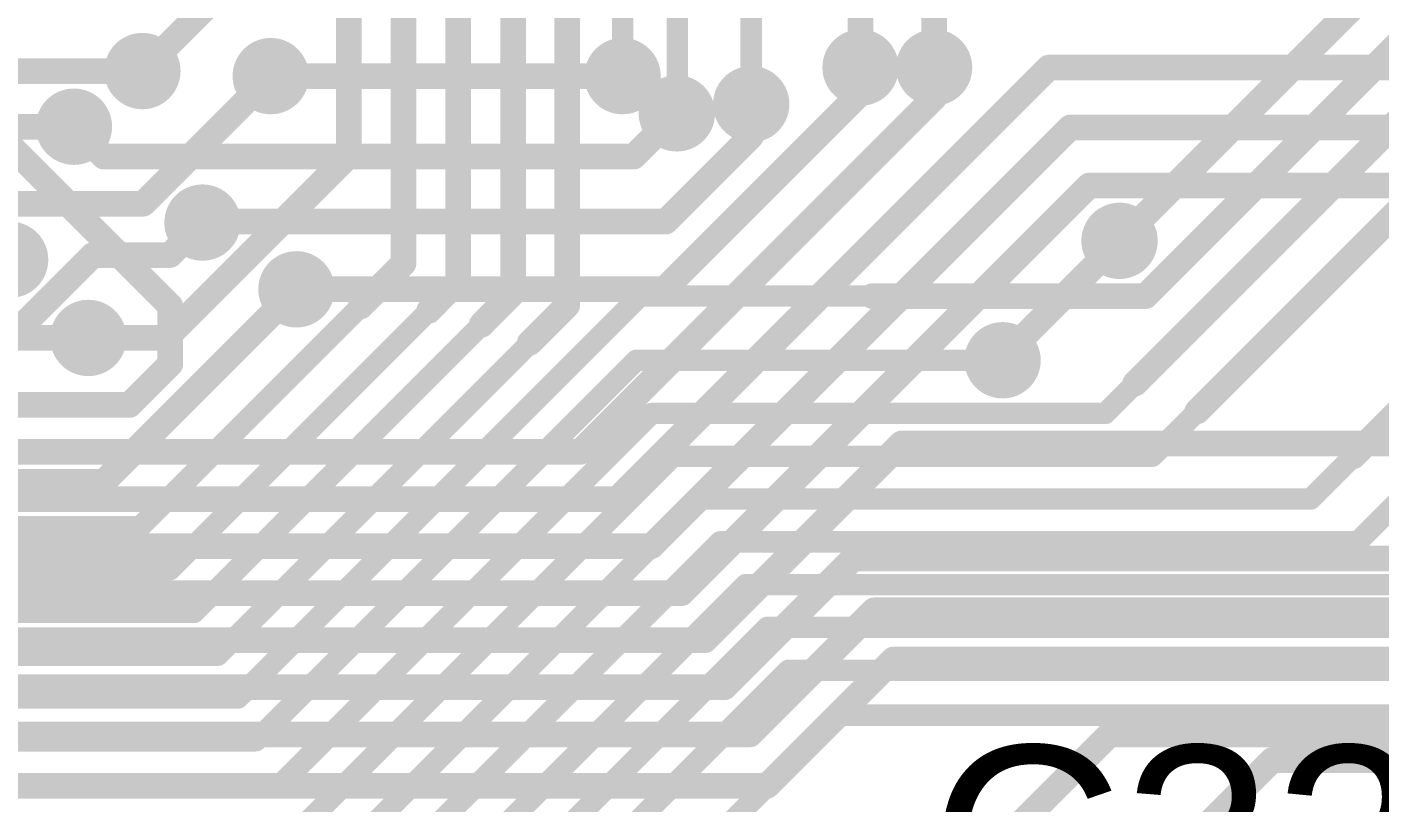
# Model space of a CAD drawing. Header units: millimetres. Extents: x -0.39 to 4.37, y -0.38 to 3.54.
# Drawn here: x 1.6231 to 1.9392, y 0.649 to 0.8303 of the extents above; entities that cross this region are included whole.
import ezdxf

# ---------------------------------------------------------------- set-up
doc = ezdxf.new("R2010")
doc.units = ezdxf.units.MM
doc.header["$MEASUREMENT"] = 0
for name, color, linetype in [('BottomLayer', 5, 'Continuous'), ('BottomSolder', 6, 'Continuous'), ('TopLayer', 1, 'Continuous'), ('TopOverlay', 2, 'Continuous'), ('TopSolder', 216, 'Continuous'), ('ViaHoleLayer', 16, 'Continuous')]:
    doc.layers.add(name, color=color, linetype=linetype)
doc.styles.add('Arial', font='', dxfattribs={"height": 0.2})
doc.styles.get('Arial').set_extended_font_data('Arial')

msp = doc.modelspace()

# ---------------------------------------------------------------- hatches: boundary and pattern name
at = {"layer": 'BottomLayer'}
h = msp.add_hatch(color=5, dxfattribs=at)
edge = h.paths.add_edge_path()
edge.add_arc((1.8178225, 0.8208222), 0.0049212, 0, 360)
h = msp.add_hatch(color=5, dxfattribs=at)
edge = h.paths.add_edge_path()
edge.add_arc((1.835, 0.8208222), 0.0049212, 0, 360)
h = msp.add_hatch(color=5, dxfattribs=at)
edge = h.paths.add_edge_path()
edge.add_arc((1.65, 0.82), 0.0049212, 0, 360)
h = msp.add_hatch(color=5, dxfattribs=at)
edge = h.paths.add_edge_path()
edge.add_arc((1.68, 0.8188222), 0.0049212, 0, 360)
h = msp.add_hatch(color=5, dxfattribs=at)
edge = h.paths.add_edge_path()
edge.add_arc((1.7621928, 0.8188222), 0.0049212, 0, 360)
h = msp.add_hatch(color=5, dxfattribs=at)
edge = h.paths.add_edge_path()
edge.add_arc((1.7922648, 0.8122648), 0.0049212, 0, 360)
h = msp.add_hatch(color=5, dxfattribs=at)
edge = h.paths.add_edge_path()
edge.add_arc((1.7748856, 0.8101189), 0.0049212, 0, 360)
h = msp.add_hatch(color=5, dxfattribs=at)
edge = h.paths.add_edge_path()
edge.add_arc((1.634, 0.807), 0.0049212, 0, 360)
h = msp.add_hatch(color=5, dxfattribs=at)
edge = h.paths.add_edge_path()
edge.add_arc((1.6640479, 0.7845967), 0.0049212, 0, 360)
h = msp.add_hatch(color=5, dxfattribs=at)
edge = h.paths.add_edge_path()
edge.add_arc((1.8783328, 0.7803324), 0.0049212, 0, 360)
h = msp.add_hatch(color=5, dxfattribs=at)
edge = h.paths.add_edge_path()
edge.add_arc((1.61909, 0.7759099), 0.0049212, 0, 360)
h = msp.add_hatch(color=5, dxfattribs=at)
edge = h.paths.add_edge_path()
edge.add_arc((1.686, 0.769), 0.0049212, 0, 360)
h = msp.add_hatch(color=5, dxfattribs=at)
edge = h.paths.add_edge_path()
edge.add_arc((1.6373634, 0.7576365), 0.0049212, 0, 360)
h = msp.add_hatch(color=5, dxfattribs=at)
edge = h.paths.add_edge_path()
edge.add_arc((1.851, 0.7524213), 0.0049212, 0, 360)
at = {"layer": 'BottomSolder'}
h = msp.add_hatch(color=6, dxfattribs=at)
edge = h.paths.add_edge_path()
edge.add_arc((1.65, 0.82), 0.0089212, 0, 360)
h = msp.add_hatch(color=6, dxfattribs=at)
edge = h.paths.add_edge_path()
edge.add_arc((1.8178225, 0.8208222), 0.0089212, 0, 360)
h = msp.add_hatch(color=6, dxfattribs=at)
edge = h.paths.add_edge_path()
edge.add_arc((1.835, 0.8208222), 0.0089212, 0, 360)
h = msp.add_hatch(color=6, dxfattribs=at)
edge = h.paths.add_edge_path()
edge.add_arc((1.68, 0.8188222), 0.0089212, 0, 360)
h = msp.add_hatch(color=6, dxfattribs=at)
edge = h.paths.add_edge_path()
edge.add_arc((1.7621928, 0.8188222), 0.0089212, 0, 360)
h = msp.add_hatch(color=6, dxfattribs=at)
edge = h.paths.add_edge_path()
edge.add_arc((1.7748856, 0.8101189), 0.0089212, 0, 360)
h = msp.add_hatch(color=6, dxfattribs=at)
edge = h.paths.add_edge_path()
edge.add_arc((1.7922648, 0.8122648), 0.0089212, 0, 360)
h = msp.add_hatch(color=6, dxfattribs=at)
edge = h.paths.add_edge_path()
edge.add_arc((1.634, 0.807), 0.0089212, 0, 360)
h = msp.add_hatch(color=6, dxfattribs=at)
edge = h.paths.add_edge_path()
edge.add_arc((1.6640479, 0.7845967), 0.0089212, 0, 360)
h = msp.add_hatch(color=6, dxfattribs=at)
edge = h.paths.add_edge_path()
edge.add_arc((1.8783328, 0.7803324), 0.0089212, 0, 360)
h = msp.add_hatch(color=6, dxfattribs=at)
edge = h.paths.add_edge_path()
edge.add_arc((1.61909, 0.7759099), 0.0089212, 0, 360)
h = msp.add_hatch(color=6, dxfattribs=at)
edge = h.paths.add_edge_path()
edge.add_arc((1.686, 0.769), 0.0089212, 0, 360)
h = msp.add_hatch(color=6, dxfattribs=at)
edge = h.paths.add_edge_path()
edge.add_arc((1.6373634, 0.7576365), 0.0089212, 0, 360)
h = msp.add_hatch(color=6, dxfattribs=at)
edge = h.paths.add_edge_path()
edge.add_arc((1.851, 0.7524213), 0.0089212, 0, 360)
at = {"layer": 'TopLayer'}
h = msp.add_hatch(color=1, dxfattribs=at)
edge = h.paths.add_edge_path()
edge.add_arc((1.8178225, 0.8208222), 0.0049212, 0, 360)
h = msp.add_hatch(color=1, dxfattribs=at)
edge = h.paths.add_edge_path()
edge.add_arc((1.835, 0.8208222), 0.0049212, 0, 360)
h = msp.add_hatch(color=1, dxfattribs=at)
edge = h.paths.add_edge_path()
edge.add_arc((1.65, 0.82), 0.0049212, 0, 360)
h = msp.add_hatch(color=1, dxfattribs=at)
edge = h.paths.add_edge_path()
edge.add_arc((1.68, 0.8188222), 0.0049212, 0, 360)
h = msp.add_hatch(color=1, dxfattribs=at)
edge = h.paths.add_edge_path()
edge.add_arc((1.7621928, 0.8188222), 0.0049212, 0, 360)
h = msp.add_hatch(color=1, dxfattribs=at)
edge = h.paths.add_edge_path()
edge.add_arc((1.7922648, 0.8122648), 0.0049212, 0, 360)
h = msp.add_hatch(color=1, dxfattribs=at)
edge = h.paths.add_edge_path()
edge.add_arc((1.7748856, 0.8101189), 0.0049212, 0, 360)
h = msp.add_hatch(color=1, dxfattribs=at)
edge = h.paths.add_edge_path()
edge.add_arc((1.634, 0.807), 0.0049212, 0, 360)
h = msp.add_hatch(color=1, dxfattribs=at)
edge = h.paths.add_edge_path()
edge.add_arc((1.6640479, 0.7845967), 0.0049212, 0, 360)
h = msp.add_hatch(color=1, dxfattribs=at)
edge = h.paths.add_edge_path()
edge.add_arc((1.8783328, 0.7803324), 0.0049212, 0, 360)
h = msp.add_hatch(color=1, dxfattribs=at)
edge = h.paths.add_edge_path()
edge.add_arc((1.61909, 0.7759099), 0.0049212, 0, 360)
h = msp.add_hatch(color=1, dxfattribs=at)
edge = h.paths.add_edge_path()
edge.add_arc((1.686, 0.769), 0.0049212, 0, 360)
h = msp.add_hatch(color=1, dxfattribs=at)
edge = h.paths.add_edge_path()
edge.add_arc((1.6373634, 0.7576365), 0.0049212, 0, 360)
h = msp.add_hatch(color=1, dxfattribs=at)
edge = h.paths.add_edge_path()
edge.add_arc((1.851, 0.7524213), 0.0049212, 0, 360)
at = {"layer": 'TopSolder'}
h = msp.add_hatch(color=216, dxfattribs=at)
edge = h.paths.add_edge_path()
edge.add_arc((1.65, 0.82), 0.0089212, 0, 360)
h = msp.add_hatch(color=216, dxfattribs=at)
edge = h.paths.add_edge_path()
edge.add_arc((1.8178225, 0.8208222), 0.0089212, 0, 360)
h = msp.add_hatch(color=216, dxfattribs=at)
edge = h.paths.add_edge_path()
edge.add_arc((1.835, 0.8208222), 0.0089212, 0, 360)
h = msp.add_hatch(color=216, dxfattribs=at)
edge = h.paths.add_edge_path()
edge.add_arc((1.68, 0.8188222), 0.0089212, 0, 360)
h = msp.add_hatch(color=216, dxfattribs=at)
edge = h.paths.add_edge_path()
edge.add_arc((1.7621928, 0.8188222), 0.0089212, 0, 360)
h = msp.add_hatch(color=216, dxfattribs=at)
edge = h.paths.add_edge_path()
edge.add_arc((1.7748856, 0.8101189), 0.0089212, 0, 360)
h = msp.add_hatch(color=216, dxfattribs=at)
edge = h.paths.add_edge_path()
edge.add_arc((1.7922648, 0.8122648), 0.0089212, 0, 360)
h = msp.add_hatch(color=216, dxfattribs=at)
edge = h.paths.add_edge_path()
edge.add_arc((1.634, 0.807), 0.0089212, 0, 360)
h = msp.add_hatch(color=216, dxfattribs=at)
edge = h.paths.add_edge_path()
edge.add_arc((1.6640479, 0.7845967), 0.0089212, 0, 360)
h = msp.add_hatch(color=216, dxfattribs=at)
edge = h.paths.add_edge_path()
edge.add_arc((1.8783328, 0.7803324), 0.0089212, 0, 360)
h = msp.add_hatch(color=216, dxfattribs=at)
edge = h.paths.add_edge_path()
edge.add_arc((1.61909, 0.7759099), 0.0089212, 0, 360)
h = msp.add_hatch(color=216, dxfattribs=at)
edge = h.paths.add_edge_path()
edge.add_arc((1.686, 0.769), 0.0089212, 0, 360)
h = msp.add_hatch(color=216, dxfattribs=at)
edge = h.paths.add_edge_path()
edge.add_arc((1.6373634, 0.7576365), 0.0089212, 0, 360)
h = msp.add_hatch(color=216, dxfattribs=at)
edge = h.paths.add_edge_path()
edge.add_arc((1.851, 0.7524213), 0.0089212, 0, 360)
at = {"layer": 'ViaHoleLayer'}
h = msp.add_hatch(color=16, dxfattribs=at)
edge = h.paths.add_edge_path()
edge.add_arc((1.65, 0.82), 0.003937, 0, 360)
h = msp.add_hatch(color=16, dxfattribs=at)
edge = h.paths.add_edge_path()
edge.add_arc((1.68, 0.8188222), 0.003937, 0, 360)
h = msp.add_hatch(color=16, dxfattribs=at)
edge = h.paths.add_edge_path()
edge.add_arc((1.7621928, 0.8188222), 0.003937, 0, 360)
h = msp.add_hatch(color=16, dxfattribs=at)
edge = h.paths.add_edge_path()
edge.add_arc((1.8178225, 0.8208222), 0.003937, 0, 360)
h = msp.add_hatch(color=16, dxfattribs=at)
edge = h.paths.add_edge_path()
edge.add_arc((1.835, 0.8208222), 0.003937, 0, 360)
h = msp.add_hatch(color=16, dxfattribs=at)
edge = h.paths.add_edge_path()
edge.add_arc((1.7922648, 0.8122648), 0.003937, 0, 360)
h = msp.add_hatch(color=16, dxfattribs=at)
edge = h.paths.add_edge_path()
edge.add_arc((1.7748856, 0.8101189), 0.003937, 0, 360)
h = msp.add_hatch(color=16, dxfattribs=at)
edge = h.paths.add_edge_path()
edge.add_arc((1.634, 0.807), 0.003937, 0, 360)
h = msp.add_hatch(color=16, dxfattribs=at)
edge = h.paths.add_edge_path()
edge.add_arc((1.6640479, 0.7845967), 0.003937, 0, 360)
h = msp.add_hatch(color=16, dxfattribs=at)
edge = h.paths.add_edge_path()
edge.add_arc((1.8783328, 0.7803324), 0.003937, 0, 360)
h = msp.add_hatch(color=16, dxfattribs=at)
edge = h.paths.add_edge_path()
edge.add_arc((1.686, 0.769), 0.003937, 0, 360)
h = msp.add_hatch(color=16, dxfattribs=at)
edge = h.paths.add_edge_path()
edge.add_arc((1.6373634, 0.7576365), 0.003937, 0, 360)
h = msp.add_hatch(color=16, dxfattribs=at)
edge = h.paths.add_edge_path()
edge.add_arc((1.851, 0.7524213), 0.003937, 0, 360)

# ---------------------------------------------------------------- linework, layer by layer
at = {"layer": 'BottomLayer', "const_width": 0.006}
for points in [[(1.65, 0.82), (1.667, 0.837)], [(1.7610003, 0.72), (1.8618225, 0.8208222)], [(1.8178225, 0.8148222), (1.8178225, 0.8208222)], [(1.835, 0.8137263), (1.835, 0.8208222)], [(1.8618225, 0.8208222), (2.0938223, 0.8208222)], [(1.68, 0.8188222), (1.7621928, 0.8188222)], [(1.7720003, 0.769), (1.8178225, 0.8148222)], [(1.7762737, 0.755), (1.835, 0.8137263)], [(1.7647667, 0.8), (1.7748856, 0.8101189)], [(1.7922648, 0.8048208), (1.7922648, 0.8122648)], [(1.634, 0.807), (1.641, 0.8)], [(1.7690003, 0.709), (1.8668225, 0.8068222)], [(1.8668225, 0.8068222), (2.0996447, 0.8068222)], [(1.618, 0.8036447), (1.6565149, 0.7651298)], [(1.7722662, 0.7848222), (1.7922648, 0.8048208)], [(1.641, 0.8), (1.7647667, 0.8)], [(1.7760003, 0.698), (1.871254, 0.7932537)], [(1.871254, 0.7932537), (2.1072537, 0.7932537)], [(1.6640479, 0.7845967), (1.6642734, 0.7848222)], [(1.6642734, 0.7848222), (1.7722662, 0.7848222)], [(1.851, 0.7529996), (1.8783328, 0.7803324)], [(1.686, 0.769), (1.7720003, 0.769)], [(1.6565149, 0.7515149), (1.6565149, 0.7651298)], [(1.4016368, 0.7576365), (1.6373634, 0.7576365)], [(1.7522736, 0.731), (1.7762736, 0.755)], [(1.7762736, 0.755), (1.7762737, 0.755)], [(1.851, 0.7524213), (1.851, 0.7529996)], [(1.647, 0.742), (1.6565149, 0.7515149)], [(1.405, 0.742), (1.647, 0.742)], [(1.411, 0.731), (1.7522736, 0.731)], [(1.7814437, 0.687), (1.8274437, 0.733)], [(1.8274437, 0.733), (1.957, 0.733)], [(1.419, 0.72), (1.7610003, 0.72)], [(1.4270003, 0.709), (1.7690003, 0.709)], [(1.786, 0.676), (1.8160787, 0.7060787)], [(1.8160787, 0.7060787), (1.9945224, 0.7060787)], [(1.4320003, 0.698), (1.7760003, 0.698)], [(1.792, 0.665), (1.821, 0.694)], [(1.821, 0.694), (2.0044437, 0.694)], [(1.4400003, 0.687), (1.7814437, 0.687)], [(1.796, 0.653), (1.8255001, 0.6825001)], [(1.8255001, 0.6825001), (2.0155001, 0.6825001)], [(1.4500003, 0.676), (1.786, 0.676)], [(1.506, 0.665), (1.792, 0.665)], [(1.851, 0.64), (1.876, 0.665)], [(1.876, 0.665), (2.242, 0.665)], [(1.517, 0.653), (1.796, 0.653)]]:
    msp.add_lwpolyline(points, dxfattribs=at)
at = {"layer": 'BottomLayer', "const_width": 0.003}
for points in [[(1.6485, 0.82, 1), (1.6515, 0.82, 1)], [(1.8163225, 0.8208222, 1), (1.8193225, 0.8208222, 1)], [(1.8335, 0.8208222, 1), (1.8365, 0.8208222, 1)], [(1.8603225, 0.8208222, 1), (1.8633225, 0.8208222, 1)], [(1.8603225, 0.8208222, 1), (1.8633225, 0.8208222, 1)], [(1.6785, 0.8188222, 1), (1.6815, 0.8188222, 1)], [(1.7606928, 0.8188222, 1), (1.7636928, 0.8188222, 1)], [(1.8163225, 0.8148222, 1), (1.8193225, 0.8148222, 1)], [(1.8163225, 0.8148222, 1), (1.8193225, 0.8148222, 1)], [(1.8335, 0.8137263, 1), (1.8365, 0.8137263, 1)], [(1.8335, 0.8137263, 1), (1.8365, 0.8137263, 1)], [(1.7733856, 0.8101189, 1), (1.7763856, 0.8101189, 1)], [(1.7907648, 0.8122648, 1), (1.7937648, 0.8122648, 1)], [(1.6325, 0.807, 1), (1.6355, 0.807, 1)], [(1.8653225, 0.8068222, 1), (1.8683225, 0.8068222, 1)], [(1.8653225, 0.8068222, 1), (1.8683225, 0.8068222, 1)], [(1.7907648, 0.8048208, 1), (1.7937648, 0.8048208, 1)], [(1.7907648, 0.8048208, 1), (1.7937648, 0.8048208, 1)], [(1.6395, 0.8, 1), (1.6425, 0.8, 1)], [(1.6395, 0.8, 1), (1.6425, 0.8, 1)], [(1.7632667, 0.8, 1), (1.7662667, 0.8, 1)], [(1.7632667, 0.8, 1), (1.7662667, 0.8, 1)], [(1.869754, 0.7932537, 1), (1.872754, 0.7932537, 1)], [(1.869754, 0.7932537, 1), (1.872754, 0.7932537, 1)], [(1.6625479, 0.7845967, 1), (1.6655479, 0.7845967, 1)], [(1.6627734, 0.7848222, 1), (1.6657734, 0.7848222, 1)], [(1.6627734, 0.7848222, 1), (1.6657734, 0.7848222, 1)], [(1.7707662, 0.7848222, 1), (1.7737662, 0.7848222, 1)], [(1.7707662, 0.7848222, 1), (1.7737662, 0.7848222, 1)], [(1.8768328, 0.7803324, 1), (1.8798328, 0.7803324, 1)], [(1.6845, 0.769, 1), (1.6875, 0.769, 1)], [(1.7705003, 0.769, 1), (1.7735003, 0.769, 1)], [(1.7705003, 0.769, 1), (1.7735003, 0.769, 1)], [(1.6550149, 0.7651298, 1), (1.6580149, 0.7651298, 1)], [(1.6550149, 0.7651298, 1), (1.6580149, 0.7651298, 1)], [(1.6358634, 0.7576365, 1), (1.6388634, 0.7576365, 1)], [(1.7747736, 0.755, 1), (1.7777736, 0.755, 1)], [(1.7747736, 0.755, 1), (1.7777736, 0.755, 1)], [(1.7747737, 0.755, 1), (1.7777737, 0.755, 1)], [(1.7747737, 0.755, 1), (1.7777737, 0.755, 1)], [(1.8495, 0.7529996, 1), (1.8525, 0.7529996, 1)], [(1.8495, 0.7529996, 1), (1.8525, 0.7529996, 1)], [(1.6550149, 0.7515149, 1), (1.6580149, 0.7515149, 1)], [(1.6550149, 0.7515149, 1), (1.6580149, 0.7515149, 1)], [(1.8495, 0.7524213, 1), (1.8525, 0.7524213, 1)], [(1.6455, 0.742, 1), (1.6485, 0.742, 1)], [(1.6455, 0.742, 1), (1.6485, 0.742, 1)], [(1.7507736, 0.731, 1), (1.7537736, 0.731, 1)], [(1.7507736, 0.731, 1), (1.7537736, 0.731, 1)], [(1.8259437, 0.733, 1), (1.8289437, 0.733, 1)], [(1.8259437, 0.733, 1), (1.8289437, 0.733, 1)], [(1.7595003, 0.72, 1), (1.7625003, 0.72, 1)], [(1.7595003, 0.72, 1), (1.7625003, 0.72, 1)], [(1.7675003, 0.709, 1), (1.7705003, 0.709, 1)], [(1.7675003, 0.709, 1), (1.7705003, 0.709, 1)], [(1.8145787, 0.7060787, 1), (1.8175787, 0.7060787, 1)], [(1.8145787, 0.7060787, 1), (1.8175787, 0.7060787, 1)], [(1.7745003, 0.698, 1), (1.7775003, 0.698, 1)], [(1.7745003, 0.698, 1), (1.7775003, 0.698, 1)], [(1.8195, 0.694, 1), (1.8225, 0.694, 1)], [(1.8195, 0.694, 1), (1.8225, 0.694, 1)], [(1.7799437, 0.687, 1), (1.7829437, 0.687, 1)], [(1.7799437, 0.687, 1), (1.7829437, 0.687, 1)], [(1.8240001, 0.6825001, 1), (1.8270001, 0.6825001, 1)], [(1.8240001, 0.6825001, 1), (1.8270001, 0.6825001, 1)], [(1.7845, 0.676, 1), (1.7875, 0.676, 1)], [(1.7845, 0.676, 1), (1.7875, 0.676, 1)], [(1.7905, 0.665, 1), (1.7935, 0.665, 1)], [(1.7905, 0.665, 1), (1.7935, 0.665, 1)], [(1.8745, 0.665, 1), (1.8775, 0.665, 1)], [(1.8745, 0.665, 1), (1.8775, 0.665, 1)], [(1.7945, 0.653, 1), (1.7975, 0.653, 1)], [(1.7945, 0.653, 1), (1.7975, 0.653, 1)]]:
    msp.add_lwpolyline(points, format="xyb", close=True, dxfattribs=at)
at = {"layer": 'TopLayer'}
for points, const_width in [([(1.6982325, 0.8002322), (1.6982325, 1.2460582)], 0.006), ([(1.7492715, 0.7652628), (1.7492715, 1.2457872)], 0.006), ([(1.7238225, 0.7709264), (1.7238225, 1.2456462)], 0.006), ([(1.7750045, 0.8102378), (1.7750045, 1.2460582)], 0.005), ([(1.8178225, 0.8208222), (1.8178225, 1.2372189)], 0.006), ([(1.7622085, 0.8188379), (1.7622085, 1.235)], 0.005), ([(1.711, 0.775), (1.711, 1.219)], 0.006), ([(1.7366165, 0.7681641), (1.7366165, 1.2178538)], 0.006), ([(1.8783328, 0.7803324), (1.9797285, 0.8817281)], 0.006), ([(1.8844114, 0.7674111), (1.9925245, 0.8755242)], 0.006), ([(1.882, 0.747), (2.0053185, 0.8703185)], 0.006), ([(1.8965, 0.7405), (2.0178225, 0.8618225)], 0.006), ([(1.7922648, 0.8122648), (1.7922648, 0.8469704)], 0.005), ([(1.933, 0.73), (2.0438225, 0.8408225)], 0.006), ([(1.835, 0.8208222), (1.835, 0.836)], 0.006), ([(1.029, 0.82), (1.65, 0.82)], 0.006), ([(1.6501778, 0.789), (1.68, 0.8188222)], 0.006), ([(1.7621928, 0.8188222), (1.7622085, 0.8188379)], 0.005), ([(1.7748856, 0.8101189), (1.7750045, 0.8102378)], 0.006), ([(1.613, 0.807), (1.634, 0.807)], 0.006), ([(1.6556368, 0.7576365), (1.6982325, 0.8002322)], 0.006), ([(1.611, 0.789), (1.6501778, 0.789)], 0.006), ([(1.6564512, 0.777), (1.6640479, 0.7845967)], 0.006), ([(1.6012757, 0.7398222), (1.6384535, 0.777)], 0.006), ([(1.6384535, 0.777), (1.6564512, 0.777)], 0.006), ([(1.701, 0.765), (1.711, 0.775)], 0.006), ([(1.666925, 0.749925), (1.686, 0.769)], 0.006), ([(1.7185042, 0.7656081), (1.7238225, 0.7709264)], 0.006), ([(1.6723579, 0.6735), (1.766269, 0.7674111)], 0.005), ([(1.717, 0.764), (1.7185042, 0.7655042)], 0.006), ([(1.7185042, 0.7655042), (1.7185042, 0.7656081)], 0.006), ([(1.7295042, 0.7610518), (1.7366165, 0.7681641)], 0.006), ([(1.7405042, 0.7564955), (1.7492715, 0.7652628)], 0.006), ([(1.766269, 0.7674111), (1.8205889, 0.7674111)], 0.005), ([(1.8205889, 0.7674111), (1.8844114, 0.7674111)], 0.006), ([(1.6495, 0.7135), (1.701, 0.765)], 0.005), ([(1.6565, 0.7035), (1.717, 0.764)], 0.005), ([(1.6620563, 0.6935), (1.7292781, 0.7607218)], 0.005), ([(1.7292781, 0.7607218), (1.7295042, 0.7609479)], 0.006), ([(1.7295042, 0.7609479), (1.7295042, 0.7610518)], 0.006), ([(1.6373634, 0.7576365), (1.6556368, 0.7576365)], 0.006), ([(1.6676126, 0.6835), (1.7405042, 0.7563916)], 0.005), ([(1.7405042, 0.7563916), (1.7405042, 0.7564955)], 0.005), ([(1.6410001, 0.724), (1.666925, 0.7499249)], 0.006), ([(1.666925, 0.7499249), (1.666925, 0.749925)], 0.006), ([(1.6765, 0.6635), (1.7654213, 0.7524213)], 0.005), ([(1.7654213, 0.7524213), (1.851, 0.7524213)], 0.005), ([(1.875, 0.74), (1.882, 0.747)], 0.005), ([(1.886, 0.73), (1.8965, 0.7405)], 0.005), ([(1.6825, 0.6535), (1.769, 0.74)], 0.005), ([(1.769, 0.74), (1.875, 0.74)], 0.005), ([(1.6875, 0.6435), (1.774, 0.73)], 0.005), ([(1.774, 0.73), (1.886, 0.73)], 0.005), ([(1.923, 0.72), (1.933, 0.73)], 0.005), ([(1.077, 0.724), (1.6410001, 0.724)], 0.006), ([(1.6935, 0.6335), (1.78, 0.72)], 0.005), ([(1.78, 0.72), (1.923, 0.72)], 0.005), ([(1.934, 0.71), (1.943, 0.719)], 0.005), ([(1.3045003, 0.7135), (1.6495, 0.7135)], 0.005), ([(1.698223, 0.623223), (1.785, 0.71)], 0.005), ([(1.785, 0.71), (1.934, 0.71)], 0.005), ([(1.3105003, 0.7035), (1.6565, 0.7035)], 0.005), ([(1.704223, 0.613223), (1.791, 0.7)], 0.005), ([(1.791, 0.7), (2.0538225, 0.7)], 0.005), ([(1.3235003, 0.6935), (1.6620563, 0.6935)], 0.005), ([(1.709223, 0.603223), (1.796, 0.69)], 0.005), ([(1.796, 0.69), (2.0658224, 0.69)], 0.005), ([(1.3345003, 0.6835), (1.6676126, 0.6835)], 0.005), ([(1.6989705, 0.5779705), (1.801, 0.68)], 0.005), ([(1.801, 0.68), (2.38, 0.68)], 0.005), ([(1.3545003, 0.6735), (1.6723579, 0.6735)], 0.005), ([(1.7678685, 0.6248685), (1.8125, 0.6695)], 0.005), ([(1.8125, 0.6695), (2.3955, 0.6695)], 0.005), ([(1.3605003, 0.6635), (1.6765, 0.6635)], 0.005), ([(1.8643245, 0.6093245), (1.914, 0.659)], 0.006), ([(1.914, 0.659), (2.131, 0.659)], 0.006), ([(1.3685003, 0.6535), (1.6825, 0.6535)], 0.005)]:
    msp.add_lwpolyline(points, dxfattribs=dict(at, const_width=const_width))
for points, const_width in [([(1.6485, 0.82, 1), (1.6515, 0.82, 1)], 0.003), ([(1.8163225, 0.8208222, 1), (1.8193225, 0.8208222, 1)], 0.003), ([(1.8335, 0.8208222, 1), (1.8365, 0.8208222, 1)], 0.003), ([(1.6785, 0.8188222, 1), (1.6815, 0.8188222, 1)], 0.003), ([(1.7609428, 0.8188222, 1), (1.7634428, 0.8188222, 1)], 0.0025), ([(1.7609585, 0.8188379, 1), (1.7634585, 0.8188379, 1)], 0.0025), ([(1.7609585, 0.8188379, 1), (1.7634585, 0.8188379, 1)], 0.0025), ([(1.7733856, 0.8101189, 1), (1.7763856, 0.8101189, 1)], 0.003), ([(1.7735045, 0.8102378, 1), (1.7765045, 0.8102378, 1)], 0.003), ([(1.7737545, 0.8102378, 1), (1.7762545, 0.8102378, 1)], 0.0025), ([(1.7910148, 0.8122648, 1), (1.7935148, 0.8122648, 1)], 0.0025), ([(1.6325, 0.807, 1), (1.6355, 0.807, 1)], 0.003), ([(1.6967325, 0.8002322, 1), (1.6997325, 0.8002322, 1)], 0.003), ([(1.6967325, 0.8002322, 1), (1.6997325, 0.8002322, 1)], 0.003), ([(1.6486778, 0.789, 1), (1.6516778, 0.789, 1)], 0.003), ([(1.6486778, 0.789, 1), (1.6516778, 0.789, 1)], 0.003), ([(1.6625479, 0.7845967, 1), (1.6655479, 0.7845967, 1)], 0.003), ([(1.8768328, 0.7803324, 1), (1.8798328, 0.7803324, 1)], 0.003), ([(1.6369535, 0.777, 1), (1.6399535, 0.777, 1)], 0.003), ([(1.6369535, 0.777, 1), (1.6399535, 0.777, 1)], 0.003), ([(1.6549512, 0.777, 1), (1.6579512, 0.777, 1)], 0.003), ([(1.6549512, 0.777, 1), (1.6579512, 0.777, 1)], 0.003), ([(1.7095, 0.775, 1), (1.7125, 0.775, 1)], 0.003), ([(1.7095, 0.775, 1), (1.7125, 0.775, 1)], 0.003), ([(1.6845, 0.769, 1), (1.6875, 0.769, 1)], 0.003), ([(1.7223225, 0.7709264, 1), (1.7253225, 0.7709264, 1)], 0.003), ([(1.7223225, 0.7709264, 1), (1.7253225, 0.7709264, 1)], 0.003), ([(1.7170042, 0.7656081, 1), (1.7200042, 0.7656081, 1)], 0.003), ([(1.7170042, 0.7656081, 1), (1.7200042, 0.7656081, 1)], 0.003), ([(1.7170042, 0.7655042, 1), (1.7200042, 0.7655042, 1)], 0.003), ([(1.7170042, 0.7655042, 1), (1.7200042, 0.7655042, 1)], 0.003), ([(1.7351165, 0.7681641, 1), (1.7381165, 0.7681641, 1)], 0.003), ([(1.7351165, 0.7681641, 1), (1.7381165, 0.7681641, 1)], 0.003), ([(1.7477715, 0.7652628, 1), (1.7507715, 0.7652628, 1)], 0.003), ([(1.7477715, 0.7652628, 1), (1.7507715, 0.7652628, 1)], 0.003), ([(1.765019, 0.7674111, 1), (1.767519, 0.7674111, 1)], 0.0025), ([(1.765019, 0.7674111, 1), (1.767519, 0.7674111, 1)], 0.0025), ([(1.8190889, 0.7674111, 1), (1.8220889, 0.7674111, 1)], 0.003), ([(1.8193389, 0.7674111, 1), (1.8218389, 0.7674111, 1)], 0.0025), ([(1.8829114, 0.7674111, 1), (1.8859114, 0.7674111, 1)], 0.003), ([(1.8829114, 0.7674111, 1), (1.8859114, 0.7674111, 1)], 0.003), ([(1.6995, 0.765, 1), (1.7025, 0.765, 1)], 0.003), ([(1.69975, 0.765, 1), (1.70225, 0.765, 1)], 0.0025), ([(1.7155, 0.764, 1), (1.7185, 0.764, 1)], 0.003), ([(1.71575, 0.764, 1), (1.71825, 0.764, 1)], 0.0025), ([(1.7277781, 0.7607218, 1), (1.7307781, 0.7607218, 1)], 0.003), ([(1.7280042, 0.7610518, 1), (1.7310042, 0.7610518, 1)], 0.003), ([(1.7280042, 0.7610518, 1), (1.7310042, 0.7610518, 1)], 0.003), ([(1.7280042, 0.7609479, 1), (1.7310042, 0.7609479, 1)], 0.003), ([(1.7280042, 0.7609479, 1), (1.7310042, 0.7609479, 1)], 0.003), ([(1.7280281, 0.7607218, 1), (1.7305281, 0.7607218, 1)], 0.0025), ([(1.6358634, 0.7576365, 1), (1.6388634, 0.7576365, 1)], 0.003), ([(1.6541368, 0.7576365, 1), (1.6571368, 0.7576365, 1)], 0.003), ([(1.6541368, 0.7576365, 1), (1.6571368, 0.7576365, 1)], 0.003), ([(1.7390042, 0.7564955, 1), (1.7420042, 0.7564955, 1)], 0.003), ([(1.7392542, 0.7564955, 1), (1.7417542, 0.7564955, 1)], 0.0025), ([(1.7392542, 0.7563916, 1), (1.7417542, 0.7563916, 1)], 0.0025), ([(1.7392542, 0.7563916, 1), (1.7417542, 0.7563916, 1)], 0.0025), ([(1.665425, 0.749925, 1), (1.668425, 0.749925, 1)], 0.003), ([(1.665425, 0.749925, 1), (1.668425, 0.749925, 1)], 0.003), ([(1.665425, 0.7499249, 1), (1.668425, 0.7499249, 1)], 0.003), ([(1.665425, 0.7499249, 1), (1.668425, 0.7499249, 1)], 0.003), ([(1.7641713, 0.7524213, 1), (1.7666713, 0.7524213, 1)], 0.0025), ([(1.7641713, 0.7524213, 1), (1.7666713, 0.7524213, 1)], 0.0025), ([(1.84975, 0.7524213, 1), (1.85225, 0.7524213, 1)], 0.0025), ([(1.8805, 0.747, 1), (1.8835, 0.747, 1)], 0.003), ([(1.88075, 0.747, 1), (1.88325, 0.747, 1)], 0.0025), ([(1.895, 0.7405, 1), (1.898, 0.7405, 1)], 0.003), ([(1.89525, 0.7405, 1), (1.89775, 0.7405, 1)], 0.0025), ([(1.76775, 0.74, 1), (1.77025, 0.74, 1)], 0.0025), ([(1.76775, 0.74, 1), (1.77025, 0.74, 1)], 0.0025), ([(1.87375, 0.74, 1), (1.87625, 0.74, 1)], 0.0025), ([(1.87375, 0.74, 1), (1.87625, 0.74, 1)], 0.0025), ([(1.77275, 0.73, 1), (1.77525, 0.73, 1)], 0.0025), ([(1.77275, 0.73, 1), (1.77525, 0.73, 1)], 0.0025), ([(1.88475, 0.73, 1), (1.88725, 0.73, 1)], 0.0025), ([(1.88475, 0.73, 1), (1.88725, 0.73, 1)], 0.0025), ([(1.9315, 0.73, 1), (1.9345, 0.73, 1)], 0.003), ([(1.93175, 0.73, 1), (1.93425, 0.73, 1)], 0.0025), ([(1.6395001, 0.724, 1), (1.6425001, 0.724, 1)], 0.003), ([(1.6395001, 0.724, 1), (1.6425001, 0.724, 1)], 0.003), ([(1.77875, 0.72, 1), (1.78125, 0.72, 1)], 0.0025), ([(1.77875, 0.72, 1), (1.78125, 0.72, 1)], 0.0025), ([(1.92175, 0.72, 1), (1.92425, 0.72, 1)], 0.0025), ([(1.92175, 0.72, 1), (1.92425, 0.72, 1)], 0.0025), ([(1.64825, 0.7135, 1), (1.65075, 0.7135, 1)], 0.0025), ([(1.64825, 0.7135, 1), (1.65075, 0.7135, 1)], 0.0025), ([(1.78375, 0.71, 1), (1.78625, 0.71, 1)], 0.0025), ([(1.78375, 0.71, 1), (1.78625, 0.71, 1)], 0.0025), ([(1.93275, 0.71, 1), (1.93525, 0.71, 1)], 0.0025), ([(1.93275, 0.71, 1), (1.93525, 0.71, 1)], 0.0025), ([(1.65525, 0.7035, 1), (1.65775, 0.7035, 1)], 0.0025), ([(1.65525, 0.7035, 1), (1.65775, 0.7035, 1)], 0.0025), ([(1.78975, 0.7, 1), (1.79225, 0.7, 1)], 0.0025), ([(1.78975, 0.7, 1), (1.79225, 0.7, 1)], 0.0025), ([(1.6608063, 0.6935, 1), (1.6633063, 0.6935, 1)], 0.0025), ([(1.6608063, 0.6935, 1), (1.6633063, 0.6935, 1)], 0.0025), ([(1.79475, 0.69, 1), (1.79725, 0.69, 1)], 0.0025), ([(1.79475, 0.69, 1), (1.79725, 0.69, 1)], 0.0025), ([(1.6663626, 0.6835, 1), (1.6688626, 0.6835, 1)], 0.0025), ([(1.6663626, 0.6835, 1), (1.6688626, 0.6835, 1)], 0.0025), ([(1.79975, 0.68, 1), (1.80225, 0.68, 1)], 0.0025), ([(1.79975, 0.68, 1), (1.80225, 0.68, 1)], 0.0025), ([(1.6711079, 0.6735, 1), (1.6736079, 0.6735, 1)], 0.0025), ([(1.6711079, 0.6735, 1), (1.6736079, 0.6735, 1)], 0.0025), ([(1.81125, 0.6695, 1), (1.81375, 0.6695, 1)], 0.0025), ([(1.81125, 0.6695, 1), (1.81375, 0.6695, 1)], 0.0025), ([(1.67525, 0.6635, 1), (1.67775, 0.6635, 1)], 0.0025), ([(1.67525, 0.6635, 1), (1.67775, 0.6635, 1)], 0.0025), ([(1.9125, 0.659, 1), (1.9155, 0.659, 1)], 0.003), ([(1.9125, 0.659, 1), (1.9155, 0.659, 1)], 0.003), ([(1.68125, 0.6535, 1), (1.68375, 0.6535, 1)], 0.0025), ([(1.68125, 0.6535, 1), (1.68375, 0.6535, 1)], 0.0025)]:
    msp.add_lwpolyline(points, format="xyb", close=True, dxfattribs=dict(at, const_width=const_width))

# ---------------------------------------------------------------- texts
at = {"layer": 'TopOverlay', "style": 'Arial'}
msp.add_text('C32', height=0.045, dxfattribs=at).set_placement((1.8338419, 0.6173295))

doc.saveas('drawing.dxf')
